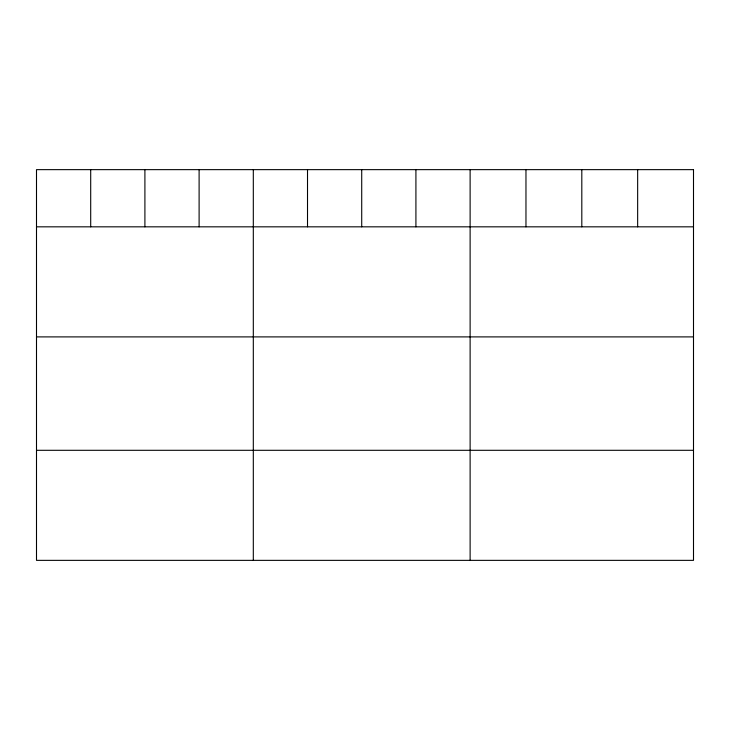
<?xml version="1.0" encoding="UTF-8"?>
<svg xmlns="http://www.w3.org/2000/svg" width="730" height="730" viewBox="0 0 730 730"><rect width="100%" height="100%" fill="white"/><g stroke="black" fill="none" stroke-linecap="round" stroke-linejoin="round"><path stroke-width="1.09" d="M36.5 226.829L693.5 226.829M36.5 336.895L693.5 336.895M36.5 450.3L693.5 450.3M637.655 169.643L637.655 226.829M581.81 169.643L581.81 226.829M525.965 169.643L525.965 226.829M470.12 169.643L470.12 560.357M415.918 169.643L415.918 226.829M361.715 169.643L361.715 226.829M307.512 169.643L307.512 226.829M253.31 169.643L253.31 560.357M199.107 169.643L199.107 226.829M144.905 169.643L144.905 226.829M90.703 169.643L90.703 226.829M693.5 169.643L36.5 169.643L36.5 560.357L693.5 560.357L693.5 169.643"/></g></svg>
